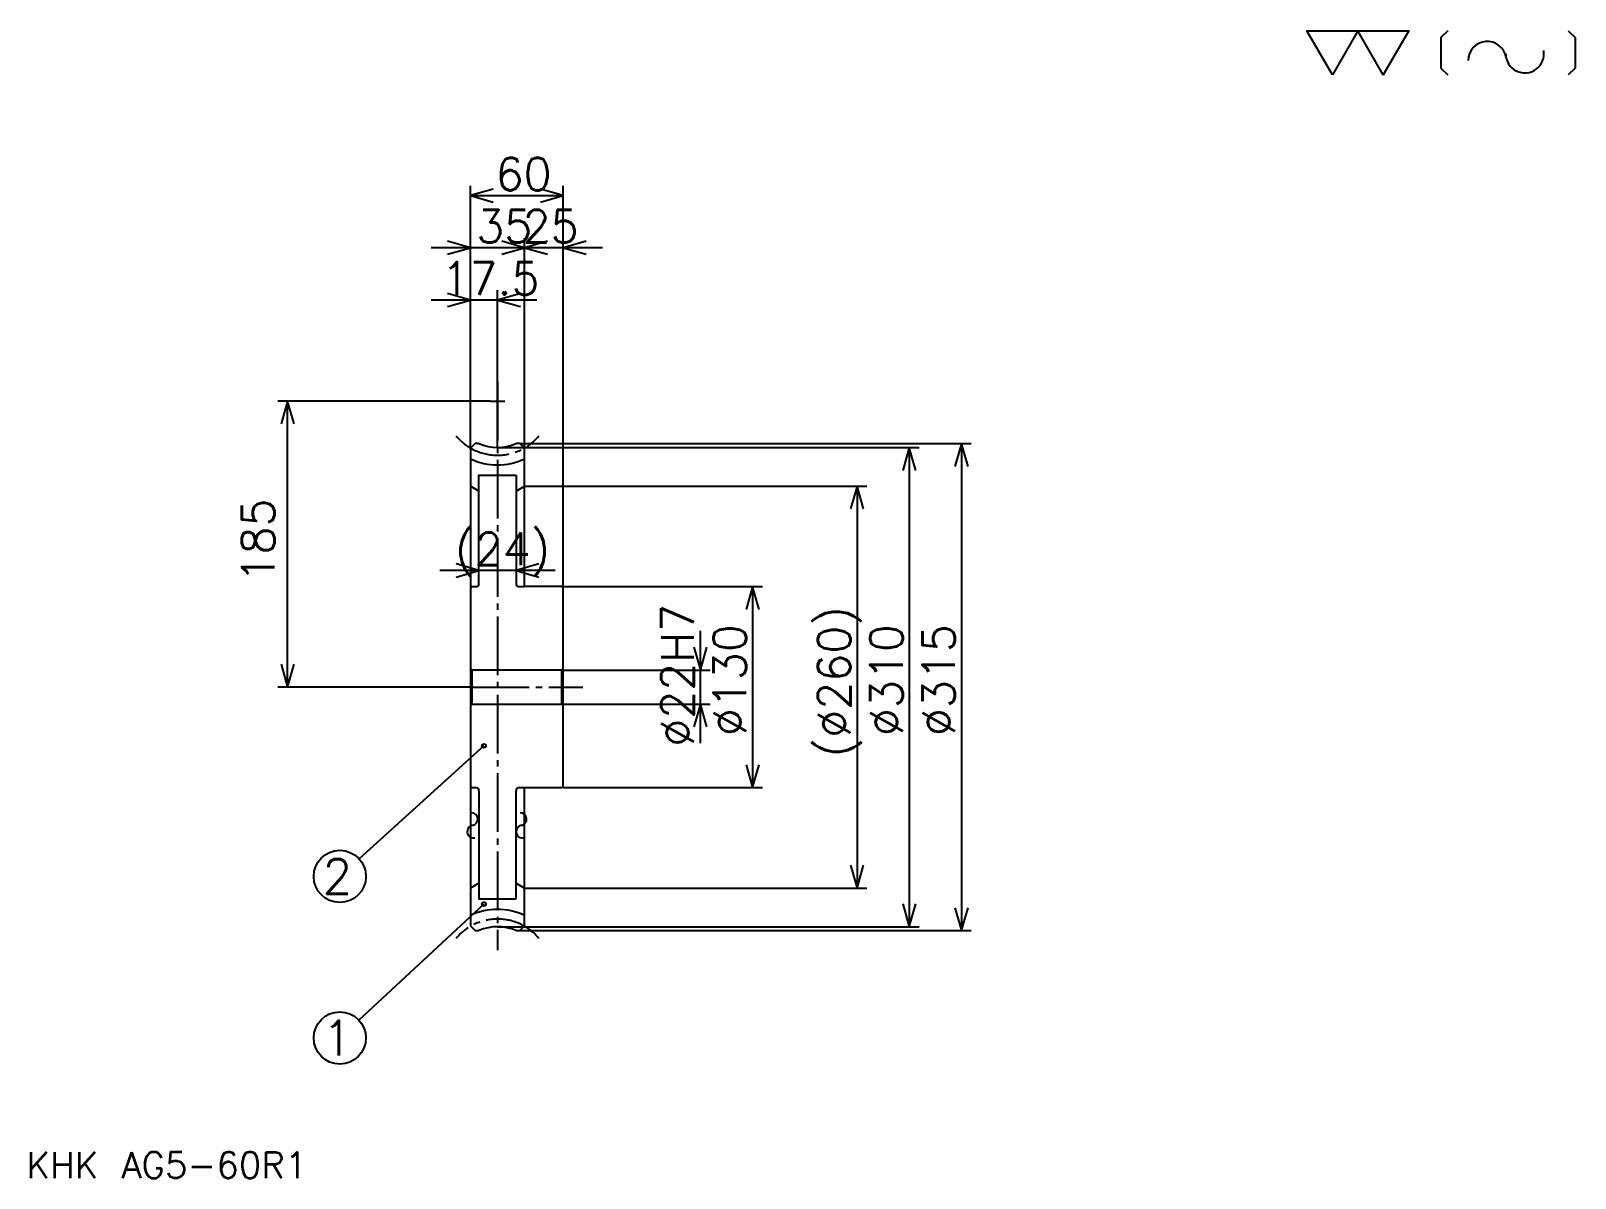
# Model space of a CAD drawing. Extents: x 45 to 1044, y 46 to 789.
import ezdxf

# ---------------------------------------------------------------- set-up
doc = ezdxf.new("R2010")
doc.units = 0
doc.linetypes.add('DASHDOT', pattern=[50.666666, 38, -4.222222, 4.222222, -4.222222])
doc.layers.get('0').update_dxf_attribs({"linetype": 'CONTINUOUS'})
doc.layers.add('DASHDOT', color=6, linetype='DASHDOT')
doc.styles.add('KANJI', font='TXT', dxfattribs={"bigfont": 'BIGFONT'})

msp = doc.modelspace()

# ---------------------------------------------------------------- linework, layer by layer
at = {"color": 5}
for p, q in [((329.333313, 521.555542), (329.333313, 688.333374)), ((329.333313, 682), (389.333313, 682)), ((389.333313, 521.555542), (389.333313, 688.333374)), ((364.333313, 521.555542), (364.333313, 654.555542)), ((389.666656, 648.222168), (303.999969, 648.222168)), ((414.666656, 648.222168), (338.999969, 648.222168)), ((346.833313, 549.055542), (346.833313, 620.777771)), ((372.166656, 614.444458), (303.999969, 614.444458)), ((341.999969, 549.055542), (204.777771, 549.055542)), ((211.111084, 364.055542), (211.111084, 549.055542)), ((346.833313, 519.055542), (346.833313, 549.055542)), ((329.333313, 518.555542), (329.333313, 521.555542)), ((361.333313, 521.555542), (389.333313, 521.555542)), ((364.333313, 518.555542), (364.333313, 521.555542)), ((389.333313, 521.555542), (653.222168, 521.555542)), ((389.333313, 428.055542), (389.333313, 521.555542)), ((646.888855, 521.555542), (646.888855, 206.555542)), ((346.833313, 519.055542), (389.333313, 519.055542)), ((389.333313, 519.055542), (619.444458, 519.055542)), ((613.111084, 519.055542), (613.111084, 209.055542)), ((364.333313, 494.055542), (389.333313, 494.055542)), ((389.333313, 494.055542), (585.666626, 494.055542)), ((579.333313, 494.055542), (579.333313, 234.055542)), ((384.166656, 439.5), (309.499969, 439.5)), ((389.333313, 429.055542), (518.111084, 429.055542)), ((511.777771, 429.055542), (511.777771, 299.055542)), ((477.999969, 327.722198), (477.999969, 400.388885)), ((389.333313, 375.055542), (484.333313, 375.055542)), ((329.333313, 364.055542), (204.777756, 364.055542)), ((389.333313, 353.055542), (484.333313, 353.055542)), ((338.083313, 326.055542), (257.404175, 252.951355)), ((389.333313, 299.055542), (518.111084, 299.055542)), ((364.333313, 234.055542), (389.333313, 234.055542)), ((389.333313, 234.055542), (585.666626, 234.055542)), ((338.083313, 223.680542), (257.262817, 148.605423)), ((346.833313, 209.055542), (389.333313, 209.055542)), ((361.333313, 206.555542), (389.333313, 206.555542)), ((389.333313, 209.055542), (619.444458, 209.055542)), ((389.333313, 206.555542), (653.222168, 206.555542))]:
    msp.add_line(p, q, dxfattribs=at)
at = {"color": 4}
for p, q in [((358.833313, 501.055542), (358.833313, 431.055542)), ((334.833313, 490.880127), (329.333313, 494.055542)), ((358.833313, 490.880127), (364.333313, 494.055542)), ((360.833313, 429.055542), (364.333313, 429.055542)), ((389.333313, 376.055542), (388.333313, 375.055542)), ((329.333313, 352.055542), (330.333313, 353.055542)), ((389.333313, 352.055542), (388.333313, 353.055542)), ((358.833313, 227.055542), (358.833313, 297.055542)), ((360.833313, 299.055542), (364.333313, 299.055542)), ((334.833313, 237.230957), (329.333313, 234.055542)), ((358.833313, 237.230957), (364.333313, 234.055542))]:
    msp.add_line(p, q, dxfattribs=at)
at = {"color": 7}
for points in [[(886.666687, 760), (870.200012, 788.542236), (936.066711, 788.542236), (919.600037, 760), (903.133362, 788.542236), (886.666687, 760)], [(961.315552, 788.542236), (956.924438, 784.151123), (956.924438, 764.391113), (961.315552, 760)], [(1039.257812, 788.542236), (1043.648926, 784.151123), (1043.648926, 764.391113), (1039.257812, 760)]]:
    msp.add_lwpolyline(points, dxfattribs=at)
at = {"color": 5}
for points in [[(344.111084, 686.222229), (329.333313, 682), (344.111084, 677.777771)], [(374.555542, 677.777771), (389.333313, 682), (374.555542, 686.222229)], [(314.555542, 644), (329.333313, 648.222168), (314.555542, 652.444458)], [(349.555542, 644), (364.333313, 648.222168), (349.555542, 652.444458)], [(379.111084, 652.444458), (364.333313, 648.222168), (379.111084, 644)], [(404.111084, 652.444458), (389.333313, 648.222168), (404.111084, 644)], [(314.555542, 610.222168), (329.333313, 614.444458), (314.555542, 618.666626)], [(361.611084, 618.666626), (346.833313, 614.444458), (361.611084, 610.222168)], [(215.333313, 534.277771), (211.111084, 549.055542), (206.88887, 534.277771)], [(651.111084, 506.777771), (646.888855, 521.555542), (642.666626, 506.777771)], [(617.333313, 504.277771), (613.111084, 519.055542), (608.888855, 504.277771)], [(583.555542, 479.277771), (579.333313, 494.055542), (575.111084, 479.277771)], [(320.055542, 435.277771), (334.833313, 439.5), (320.055542, 443.722198)], [(373.611084, 443.722198), (358.833313, 439.5), (373.611084, 435.277771)], [(516, 414.277771), (511.777771, 429.055542), (507.555542, 414.277771)], [(473.77774, 389.833313), (477.999969, 375.055542), (482.222198, 389.833313)], [(206.88887, 378.833313), (211.111084, 364.055542), (215.333313, 378.833313)], [(482.222198, 338.277771), (477.999969, 353.055542), (473.77774, 338.277771)], [(507.555542, 313.833313), (511.777771, 299.055542), (516, 313.833313)], [(575.111084, 248.833313), (579.333313, 234.055542), (583.555542, 248.833313)], [(608.888855, 223.833313), (613.111084, 209.055542), (617.333313, 223.833313)], [(642.666626, 221.333313), (646.888855, 206.555542), (651.111084, 221.333313)]]:
    msp.add_lwpolyline(points, dxfattribs=at)
at = {"color": 4}
for points in [[(334.843719, 521.555542), (332.333313, 521.555542), (329.333313, 518.555542), (329.333313, 352.055542)], [(358.822876, 206.555542), (361.333313, 206.555542), (364.333313, 209.555542), (364.333313, 299.055542), (388.333313, 299.055542), (389.333313, 300.055542), (389.333313, 428.055542), (388.333313, 429.055542), (364.333313, 429.055542), (364.333313, 518.555542), (361.333313, 521.555542), (358.822876, 521.555542)], [(334.833313, 431.055542), (334.833313, 501.055542), (358.833313, 501.055542)], [(329.333313, 428.055542), (330.333313, 429.055542), (332.833313, 429.055542)], [(329.333313, 376.055542), (330.333313, 375.055542), (330.333313, 353.055542), (388.333313, 353.055542), (388.333313, 375.055542), (330.333313, 375.055542)], [(329.333313, 352.055542), (329.333313, 209.555542), (332.333313, 206.555542), (334.843719, 206.555542)], [(329.333313, 300.055542), (330.333313, 299.055542), (332.833313, 299.055542)], [(334.833313, 297.055542), (334.833313, 227.055542), (358.833313, 227.055542)]]:
    msp.add_lwpolyline(points, dxfattribs=at)
at = {"color": 5}
for centre, radius in [((338.083313, 326.055542), 1.266667), ((244.88887, 241.611099), 16.888889), ((338.083313, 223.680542), 1.266667), ((244.88887, 137.111099), 16.888889)]:
    msp.add_circle(centre, radius, dxfattribs=at)
at = {"color": 7}
for centre, radius, start, end in [((986.838928, 769.382141), 12.35, 10, 180), ((1011.163635, 773.671204), 12.35, 180, 10), ((329.959564, 278.688873), 4.116667, 280, 90), ((361.55957, 278.688873), 4.116667, 280, 90), ((331.389282, 270.580627), 4.116667, 90, 280), ((362.989288, 270.580627), 4.116667, 90, 280)]:
    msp.add_arc(centre, radius, start, end, dxfattribs=at)
at = {"color": 4}
for centre, radius, start, end in [((346.833313, 549.055542), 30, 246.443537327, 293.556462673), ((346.833313, 549.055542), 41.25, 244.897277957, 295.102722043), ((332.833313, 431.055542), 2, 270, 0), ((360.833313, 431.055542), 2, 180, 270), ((332.833313, 297.055542), 2, 0, 90), ((360.833313, 297.055542), 2, 90, 180), ((346.833313, 179.055542), 41.25, 64.897277957, 115.102722043), ((346.833313, 179.055542), 30, 66.443537327, 113.556462673)]:
    msp.add_arc(centre, radius, start, end, dxfattribs=at)
at = {"layer": 'DASHDOT', "color": 7}
for p, q in [((346.833313, 561.722229), (346.833313, 193.88887)), ((341.999969, 549.055542), (351.666656, 549.055542)), ((329.333313, 364.055542), (401.999969, 364.055542))]:
    msp.add_line(p, q, dxfattribs=at)
for centre, start, end in [((346.833313, 549.055542), 220.000008502, 319.999989494), ((346.833313, 179.055542), 40.000010506, 139.999991498)]:
    msp.add_arc(centre, 35, start, end, dxfattribs=at)

# ---------------------------------------------------------------- texts
at = {"color": 7, "style": 'KANJI'}
for s, height, p in [('60', 21.111111, (345.611084, 685.377808)), ('35', 21.111111, (333.111084, 651.599976)), ('25', 21.111111, (363.111084, 651.599976)), ('17.5', 21.111111, (310.638855, 617.822205)), ('(24)', 21.111111, (319.388855, 442.877747)), ('2', 22.518519, (233.629608, 230.351837)), ('1', 22.518519, (233.629608, 125.851837)), ('KHK AG5-60R1', 16.888889, (42.222221, 46.444443))]:
    msp.add_text(s, height=height, dxfattribs=at).set_placement(p)
for s, p in [('185', (202.666656, 431.75)), ('%%c22H7', (473.77774, 325.527771)), ('(%%c260)', (575.111084, 318.666656)), ('%%c130', (507.555542, 332.388885)), ('%%c310', (608.888855, 332.388855)), ('%%c315', (642.666626, 332.388855))]:
    msp.add_text(s, height=21.111111, rotation=90, dxfattribs=at).set_placement(p)

doc.saveas('drawing.dxf')
